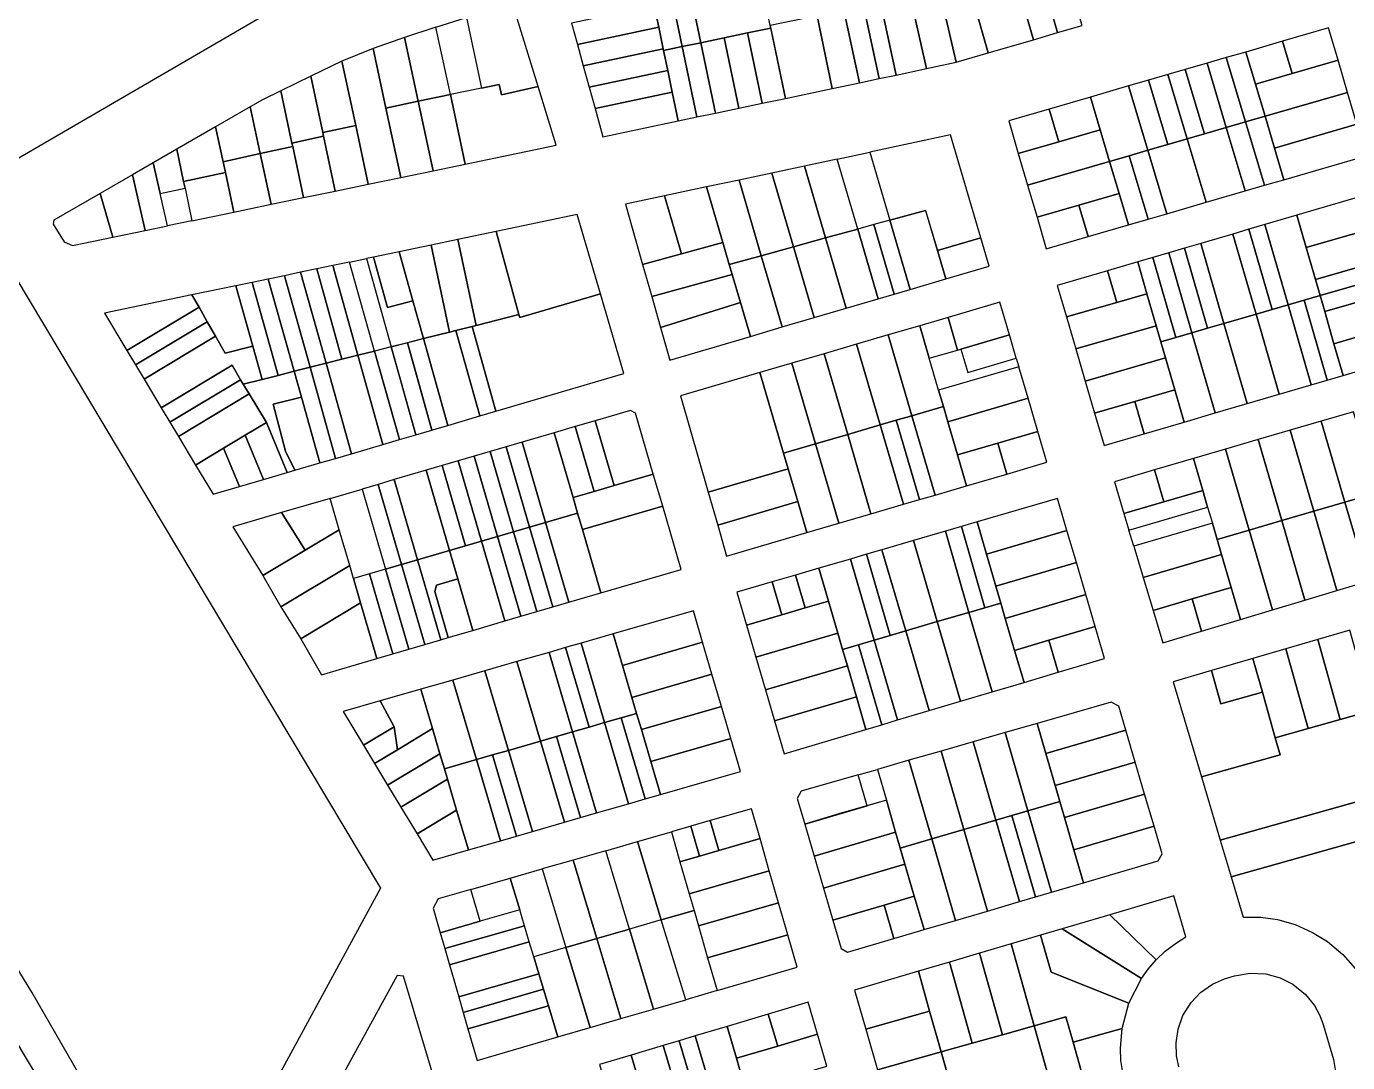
# Model space of a CAD drawing. Header units: metres. Extents: x 263639 to 269142, y 7370519 to 7372711.
# Drawn here: x 264866 to 265420, y 7370771 to 7371205 of the extents above; entities that cross this region are included whole.
import ezdxf

# ---------------------------------------------------------------- set-up
doc = ezdxf.new("R2010")
doc.units = ezdxf.units.M
doc.layers.add('LOTE', color=7, linetype='Continuous')

msp = doc.modelspace()

# ---------------------------------------------------------------- linework, layer by layer
at = {"layer": 'LOTE', "color": 7}
for points in [[(264784.81, 7371192.64), (264824.45, 7371128.14), (264995.67, 7371227.73), (265007.52, 7371230.49), (264998, 7371272.53), (264997.12, 7371286.1), (264996.41, 7371296.97), (264995.75, 7371307.21), (264994.96, 7371319.3), (264993.19, 7371318.9), (264784.81, 7371192.64)], [(265158.75, 7371200.64), (265168.54, 7371202.69), (265178.32, 7371204.74), (265178.11, 7371205.76), (265172.06, 7371234.97), (265152.34, 7371230.81), (265142.7, 7371228.8), (265148.96, 7371198.59), (265158.75, 7371200.64)], [(265308.95, 7371205.82), (265301.25, 7371231.64), (265291.03, 7371229.49), (265298.73, 7371202.82), (265308.95, 7371205.82)], [(265141.13, 7371196.95), (265134.87, 7371227.16), (265127.04, 7371225.52), (265129.4, 7371214.12), (265131.28, 7371205.05), (265133.16, 7371195.99), (265133.3, 7371195.31), (265141.13, 7371196.95)], [(265148.96, 7371198.59), (265142.7, 7371228.8), (265134.87, 7371227.16), (265141.13, 7371196.95), (265148.96, 7371198.59)], [(265288.56, 7371199.85), (265280.67, 7371227.32), (265270.56, 7371225.19), (265261.33, 7371223.25), (265269.55, 7371194.28), (265288.56, 7371199.85)], [(265298.73, 7371202.82), (265291.03, 7371229.49), (265280.67, 7371227.32), (265288.56, 7371199.85), (265298.73, 7371202.82)], [(265256.13, 7371190.35), (265249.14, 7371220.69), (265236.8, 7371218.09), (265243.61, 7371187.71), (265256.13, 7371190.35)], [(265269.55, 7371194.28), (265261.33, 7371223.25), (265249.14, 7371220.69), (265256.13, 7371190.35), (265269.55, 7371194.28)], [(265050.56, 7371209.22), (265056.92, 7371179.55), (265064.28, 7371181.09), (265065.24, 7371176.69), (265080.6, 7371180.17), (265070.54, 7371212.85), (265067.01, 7371214.02), (265050.56, 7371209.22), (265050.56, 7371209.22)], [(265131.28, 7371205.05), (265129.4, 7371214.12), (265094.64, 7371206.79), (265097.11, 7371197.85), (265131.28, 7371205.05)], [(265223.81, 7371183.54), (265217.27, 7371213.99), (265208.98, 7371212.25), (265215.56, 7371181.8), (265223.81, 7371183.54)], [(265230.89, 7371185.03), (265224.34, 7371215.48), (265217.27, 7371213.99), (265223.81, 7371183.54), (265230.89, 7371185.03)], [(265236.8, 7371218.09), (265227.03, 7371216.04), (265224.34, 7371215.48), (265230.89, 7371185.03), (265243.61, 7371187.71), (265236.8, 7371218.09)], [(265037.75, 7371205.06), (265050.56, 7371209.22), (265056.92, 7371179.55), (265043.8, 7371176.81), (265037.75, 7371205.06)], [(265204.05, 7371179.38), (265197.73, 7371209.88), (265178.11, 7371205.76), (265184.44, 7371175.24), (265204.05, 7371179.38)], [(265215.56, 7371181.8), (265208.98, 7371212.25), (265205.29, 7371211.47), (265197.73, 7371209.88), (265204.05, 7371179.38), (265215.56, 7371181.8)], [(265024.59, 7371200.79), (265030.33, 7371173.99), (265043.8, 7371176.81), (265037.75, 7371205.06), (265024.59, 7371200.79)], [(265133.16, 7371195.99), (265131.28, 7371205.05), (265097.11, 7371197.85), (265099.58, 7371188.91), (265133.16, 7371195.99)], [(265174.65, 7371173.18), (265168.54, 7371202.69), (265158.75, 7371200.64), (265164.87, 7371171.12), (265174.65, 7371173.18)], [(265184.44, 7371175.24), (265178.32, 7371204.74), (265168.54, 7371202.69), (265174.65, 7371173.18), (265184.44, 7371175.24)], [(265393.12, 7371199.16), (265397.17, 7371185.64), (265416.45, 7371191.23), (265412.47, 7371204.77), (265393.12, 7371199.16)], [(265011.34, 7371196.21), (265016.72, 7371171.14), (265030.33, 7371173.99), (265024.59, 7371200.79), (265011.34, 7371196.21), (265011.34, 7371196.21)], [(265147.25, 7371167.41), (265141.13, 7371196.95), (265133.3, 7371195.31), (265135.04, 7371186.92), (265136.92, 7371177.85), (265139.42, 7371165.76), (265147.25, 7371167.41)], [(265155.08, 7371169.06), (265148.96, 7371198.59), (265141.13, 7371196.95), (265147.25, 7371167.41), (265155.08, 7371169.06)], [(265164.87, 7371171.12), (265158.75, 7371200.64), (265148.96, 7371198.59), (265155.08, 7371169.06), (265164.87, 7371171.12)], [(265377.69, 7371194.68), (265381.74, 7371181.16), (265397.17, 7371185.64), (265393.12, 7371199.16), (265377.69, 7371194.68)], [(265022.95, 7371142.03), (265016.72, 7371171.14), (265011.34, 7371196.21), (264998.3, 7371190.78), (265004.08, 7371163.85), (265009.35, 7371139.22), (265022.95, 7371142.03)], [(265133.3, 7371195.31), (265133.16, 7371195.99), (265099.58, 7371188.91), (265102.06, 7371179.97), (265135.04, 7371186.92), (265133.3, 7371195.31)], [(265361.44, 7371189.97), (265369.52, 7371162.97), (265377.61, 7371165.32), (265369.53, 7371192.32), (265361.44, 7371189.97)], [(265369.53, 7371192.32), (265377.61, 7371165.32), (265385.77, 7371167.69), (265381.74, 7371181.16), (265377.69, 7371194.68), (265369.53, 7371192.32)], [(265416.45, 7371191.23), (265397.17, 7371185.64), (265397.17, 7371185.64), (265381.74, 7371181.16), (265385.77, 7371167.69), (265420.41, 7371177.73), (265416.45, 7371191.23)], [(264985.19, 7371184.48), (264990.26, 7371160.84), (265004.08, 7371163.85), (264998.3, 7371190.78), (264998.3, 7371190.78), (264985.19, 7371184.48)], [(265135.04, 7371186.92), (265102.06, 7371179.97), (265104.53, 7371171.02), (265136.92, 7371177.85), (265135.04, 7371186.92)], [(265345.04, 7371185.21), (265353.12, 7371158.22), (265360.37, 7371160.32), (265352.29, 7371187.31), (265345.04, 7371185.21)], [(265352.29, 7371187.31), (265360.37, 7371160.32), (265369.52, 7371162.97), (265361.44, 7371189.97), (265352.29, 7371187.31)], [(264972.6, 7371178.36), (264977.3, 7371156.43), (264990.59, 7371159.32), (264990.26, 7371160.84), (264985.19, 7371184.48), (264972.6, 7371178.36)], [(265080.6, 7371180.17), (265065.24, 7371176.69), (265064.28, 7371181.09), (265056.92, 7371179.55), (265043.8, 7371176.81), (265050.05, 7371147.64), (265088.18, 7371155.54), (265080.6, 7371180.17)], [(265312.47, 7371175.77), (265316.58, 7371162.06), (265320.55, 7371148.77), (265328.72, 7371151.14), (265336.59, 7371153.43), (265328.51, 7371180.42), (265312.47, 7371175.77)], [(265328.51, 7371180.42), (265336.59, 7371153.43), (265344.97, 7371155.86), (265336.89, 7371182.85), (265328.51, 7371180.42)], [(265336.89, 7371182.85), (265344.97, 7371155.86), (265353.12, 7371158.22), (265345.04, 7371185.21), (265336.89, 7371182.85)], [(264959.77, 7371171.65), (264963.97, 7371152.05), (264977.61, 7371155.01), (264977.3, 7371156.43), (264972.6, 7371178.36), (264964.96, 7371174.64), (264959.77, 7371171.65)], [(265050.05, 7371147.64), (265043.8, 7371176.81), (265030.33, 7371173.99), (265036.58, 7371144.85), (265050.05, 7371147.64)], [(265136.92, 7371177.85), (265104.53, 7371171.02), (265107.83, 7371159.1), (265139.42, 7371165.76), (265136.92, 7371177.85)], [(265295.19, 7371170.76), (265299.29, 7371157.05), (265316.58, 7371162.06), (265312.47, 7371175.77), (265295.19, 7371170.76)], [(265420.41, 7371177.73), (265385.77, 7371167.69), (265389.74, 7371154.4), (265424.31, 7371164.43), (265420.41, 7371177.73)], [(264945.26, 7371163.28), (264948.39, 7371148.66), (264963.97, 7371152.05), (264959.77, 7371171.65), (264945.26, 7371163.28)], [(265036.58, 7371144.85), (265030.33, 7371173.99), (265016.72, 7371171.14), (265022.95, 7371142.03), (265036.58, 7371144.85)], [(265278.17, 7371165.82), (265282.2, 7371152.09), (265299.29, 7371157.05), (265295.19, 7371170.76), (265278.17, 7371165.82)], [(265009.35, 7371139.22), (265004.08, 7371163.85), (264990.26, 7371160.84), (264990.59, 7371159.32), (264995.51, 7371136.35), (265009.35, 7371139.22)], [(265385.57, 7371138.74), (265377.61, 7371165.32), (265369.52, 7371162.97), (265377.48, 7371136.39), (265385.57, 7371138.74)], [(265393.72, 7371141.1), (265389.74, 7371154.4), (265385.77, 7371167.69), (265377.61, 7371165.32), (265385.57, 7371138.74), (265393.72, 7371141.1)], [(265424.31, 7371164.43), (265389.74, 7371154.4), (265393.72, 7371141.1), (265428.22, 7371151.11), (265424.31, 7371164.43)], [(264928.92, 7371153.85), (264931.82, 7371140.3), (264949.36, 7371144.12), (264948.39, 7371148.66), (264945.26, 7371163.28), (264928.92, 7371153.85)], [(264995.51, 7371136.35), (264990.59, 7371159.32), (264977.3, 7371156.43), (264977.61, 7371155.01), (264982.2, 7371133.59), (264995.51, 7371136.35)], [(265228.23, 7371124.08), (265228.23, 7371124.08), (265243.27, 7371128.23), (265248.23, 7371111.38), (265266.46, 7371116.74), (265253.75, 7371159.89), (265219.83, 7371152.65), (265228.23, 7371124.08)], [(265286.11, 7371138.79), (265320.55, 7371148.77), (265316.58, 7371162.06), (265316.58, 7371162.06), (265299.29, 7371157.05), (265282.2, 7371152.09), (265286.11, 7371138.79)], [(265361.07, 7371131.64), (265353.12, 7371158.22), (265344.97, 7371155.86), (265336.59, 7371153.43), (265344.55, 7371126.84), (265361.07, 7371131.64)], [(265377.48, 7371136.39), (265369.52, 7371162.97), (265360.37, 7371160.32), (265353.12, 7371158.22), (265361.07, 7371131.64), (265377.48, 7371136.39)], [(264921.98, 7371135.33), (264932.41, 7371137.56), (264931.82, 7371140.3), (264928.92, 7371153.85), (264918.99, 7371148.13), (264921.98, 7371135.33)], [(264982.2, 7371133.59), (264977.61, 7371155.01), (264963.97, 7371152.05), (264968.53, 7371130.77), (264982.2, 7371133.59)], [(265206.2, 7371149.74), (265219.83, 7371152.65), (265228.23, 7371124.08), (265221.58, 7371122.25), (265214.83, 7371120.39), (265206.2, 7371149.74)], [(265344.55, 7371126.84), (265336.59, 7371153.43), (265328.72, 7371151.14), (265336.68, 7371124.56), (265344.55, 7371126.84)], [(264921.98, 7371135.33), (264918.99, 7371148.13), (264918.99, 7371148.13), (264910.32, 7371143.12), (264915.73, 7371119.83), (264925.13, 7371121.78), (264921.98, 7371135.33)], [(264968.53, 7371130.77), (264963.97, 7371152.05), (264948.39, 7371148.66), (264949.36, 7371144.12), (264952.92, 7371127.53), (264968.53, 7371130.77)], [(265178.74, 7371143.89), (265187.84, 7371112.94), (265201.33, 7371116.66), (265192.47, 7371146.82), (265178.74, 7371143.89)], [(265192.47, 7371146.82), (265201.33, 7371116.66), (265214.83, 7371120.39), (265206.2, 7371149.74), (265192.47, 7371146.82)], [(265290.06, 7371125.33), (265307.56, 7371130.4), (265324.57, 7371135.34), (265320.55, 7371148.77), (265286.11, 7371138.79), (265290.06, 7371125.33)], [(265336.68, 7371124.56), (265328.72, 7371151.14), (265320.55, 7371148.77), (265324.57, 7371135.34), (265328.51, 7371122.19), (265336.68, 7371124.56)], [(264915.73, 7371119.83), (264910.32, 7371143.12), (264896.74, 7371135.29), (264902.1, 7371117.01), (264915.73, 7371119.83)], [(264952.92, 7371127.53), (264949.36, 7371144.12), (264931.82, 7371140.3), (264931.82, 7371140.3), (264932.41, 7371137.56), (264935.34, 7371123.89), (264952.92, 7371127.53)], [(265165.01, 7371140.96), (265174.34, 7371109.22), (265187.84, 7371112.94), (265178.74, 7371143.89), (265165.01, 7371140.96)], [(264925.13, 7371121.78), (264921.98, 7371135.33), (264932.41, 7371137.56), (264935.34, 7371123.89), (264925.13, 7371121.78)], [(265151.31, 7371138.04), (265133.65, 7371134.27), (265140.78, 7371110), (265158.15, 7371114.79), (265151.31, 7371138.04)], [(265165.01, 7371140.96), (265151.31, 7371138.04), (265158.15, 7371114.79), (265160.88, 7371105.5), (265174.34, 7371109.22), (265165.01, 7371140.96)], [(265399.12, 7371126.18), (265403.04, 7371112.63), (265436.58, 7371122.34), (265432.6, 7371135.98), (265399.12, 7371126.18)], [(264896.74, 7371135.29), (264877.35, 7371124.11), (264877.05, 7371122.49), (264881.68, 7371115.03), (264885.18, 7371113.51), (264902.1, 7371117.01), (264896.74, 7371135.29)], [(265117.37, 7371130.8), (265124.52, 7371105.52), (265140.78, 7371110), (265133.65, 7371134.27), (265117.37, 7371130.8)], [(265311.5, 7371117.26), (265307.56, 7371130.4), (265290.06, 7371125.33), (265293.93, 7371112.16), (265311.5, 7371117.26)], [(265328.51, 7371122.19), (265324.57, 7371135.34), (265307.56, 7371130.4), (265311.5, 7371117.26), (265328.51, 7371122.19)], [(265063.09, 7371119.38), (265072.6, 7371084.53), (265072.96, 7371083.24), (265106.84, 7371093.18), (265097.09, 7371126.47), (265063.09, 7371119.38)], [(265243.27, 7371128.23), (265228.23, 7371124.08), (265236.76, 7371095.08), (265251.73, 7371099.48), (265248.23, 7371111.38), (265243.34, 7371127.99), (265243.27, 7371128.23)], [(265385.68, 7371122.24), (265395.43, 7371088.56), (265402.16, 7371090.51), (265408.88, 7371092.46), (265406.94, 7371099.18), (265403.04, 7371112.63), (265399.12, 7371126.18), (265385.68, 7371122.24)], [(265046.99, 7371116.02), (265054.57, 7371079.98), (265054.57, 7371079.98), (265072.6, 7371084.53), (265063.09, 7371119.38), (265046.99, 7371116.02)], [(265223.43, 7371091.16), (265214.83, 7371120.39), (265201.33, 7371116.66), (265209.99, 7371087.21), (265223.43, 7371091.16)], [(265230.14, 7371093.13), (265221.58, 7371122.25), (265214.83, 7371120.39), (265223.43, 7371091.16), (265230.14, 7371093.13)], [(265236.76, 7371095.08), (265228.23, 7371124.08), (265221.58, 7371122.25), (265230.14, 7371093.13), (265236.76, 7371095.08)], [(265372.25, 7371118.31), (265381.99, 7371084.67), (265388.71, 7371086.62), (265378.96, 7371120.28), (265372.25, 7371118.31)], [(265378.96, 7371120.28), (265388.71, 7371086.62), (265395.43, 7371088.56), (265385.68, 7371122.24), (265378.96, 7371120.28)], [(265436.58, 7371122.34), (265403.04, 7371112.63), (265406.94, 7371099.18), (265440.51, 7371108.9), (265436.58, 7371122.34)], [(265022.32, 7371110.87), (265028.11, 7371090.23), (265032.55, 7371074.41), (265043.39, 7371077.15), (265035.7, 7371113.66), (265022.32, 7371110.87)], [(265035.7, 7371113.66), (265043.39, 7371077.15), (265046.13, 7371077.84), (265052.91, 7371079.56), (265054.57, 7371079.98), (265046.99, 7371116.02), (265035.7, 7371113.66)], [(265158.15, 7371114.79), (265140.78, 7371110), (265124.52, 7371105.52), (265128.34, 7371092.05), (265162.1, 7371101.36), (265160.88, 7371105.5), (265158.15, 7371114.79)], [(265201.33, 7371116.66), (265187.84, 7371112.94), (265196.56, 7371083.26), (265209.99, 7371087.21), (265201.33, 7371116.66)], [(265248.23, 7371111.38), (265251.73, 7371099.48), (265269.96, 7371104.84), (265266.46, 7371116.74), (265248.23, 7371111.38)], [(265351.96, 7371112.37), (265361.69, 7371078.79), (265368.54, 7371080.77), (265358.81, 7371114.38), (265351.96, 7371112.37)], [(265358.81, 7371114.38), (265368.54, 7371080.77), (265381.99, 7371084.67), (265372.25, 7371118.31), (265358.81, 7371114.38)], [(265001.52, 7371106.53), (265008.59, 7371108.01), (265018.97, 7371070.98), (265011.99, 7371069.22), (265001.52, 7371106.53)], [(265008.59, 7371108.01), (265018.97, 7371070.98), (265032.55, 7371074.41), (265028.11, 7371090.23), (265017.44, 7371087.53), (265011.53, 7371108.62), (265008.59, 7371108.01)], [(265011.53, 7371108.62), (265017.44, 7371087.53), (265028.11, 7371090.23), (265022.32, 7371110.87), (265011.53, 7371108.62)], [(265160.88, 7371105.5), (265162.1, 7371101.36), (265165.57, 7371089.55), (265169.74, 7371075.37), (265183.13, 7371079.31), (265174.34, 7371109.22), (265174.34, 7371109.22), (265160.88, 7371105.5)], [(265183.13, 7371079.31), (265196.56, 7371083.26), (265187.84, 7371112.94), (265174.34, 7371109.22), (265174.34, 7371109.22), (265183.13, 7371079.31)], [(265332.32, 7371106.62), (265336.19, 7371093.27), (265340.09, 7371079.82), (265342.03, 7371073.1), (265348.37, 7371074.93), (265338.66, 7371108.48), (265332.32, 7371106.62)], [(265338.66, 7371108.48), (265348.37, 7371074.93), (265355.09, 7371076.88), (265345.37, 7371110.44), (265338.66, 7371108.48)], [(265345.37, 7371110.44), (265355.09, 7371076.88), (265361.69, 7371078.79), (265351.96, 7371112.37), (265345.37, 7371110.44)], [(265440.51, 7371108.9), (265406.94, 7371099.18), (265408.88, 7371092.46), (265442.47, 7371102.18), (265440.51, 7371108.9)], [(264980.92, 7371102.24), (264991.62, 7371064.07), (264998.31, 7371065.77), (264987.69, 7371103.65), (264980.92, 7371102.24)], [(264987.69, 7371103.65), (264998.31, 7371065.77), (265005, 7371067.46), (264994.46, 7371105.06), (264987.69, 7371103.65)], [(264994.46, 7371105.06), (265005, 7371067.46), (265011.99, 7371069.22), (265011.99, 7371069.22), (265001.52, 7371106.53), (264994.46, 7371105.06)], [(265298.58, 7371096.75), (265302.46, 7371083.5), (265323.51, 7371089.6), (265319.66, 7371102.91), (265298.58, 7371096.75)], [(265319.66, 7371102.91), (265323.51, 7371089.6), (265336.19, 7371093.27), (265332.32, 7371106.62), (265319.66, 7371102.91)], [(264860.97, 7371100.57), (264954.11, 7370944.66), (265014.41, 7370843.85), (264931.25, 7370690.63), (264868.16, 7370800.24), (264827.16, 7370867.04), (264725.48, 7371032.23), (264825.46, 7371093.16), (264860.97, 7371100.57)], [(264953.74, 7371096.57), (264960.83, 7371071.27), (264964.75, 7371057.29), (264971.54, 7371059), (264960.61, 7371098), (264953.74, 7371096.57)], [(264960.61, 7371098), (264971.54, 7371059), (264978.24, 7371060.69), (264967.38, 7371099.41), (264960.61, 7371098)], [(264967.38, 7371099.41), (264978.24, 7371060.69), (264984.93, 7371062.38), (264974.15, 7371100.82), (264967.38, 7371099.41)], [(264974.15, 7371100.82), (264984.93, 7371062.38), (264991.62, 7371064.07), (264980.92, 7371102.24), (264974.15, 7371100.82)], [(265165.57, 7371089.55), (265162.1, 7371101.36), (265128.34, 7371092.05), (265131.99, 7371079.14), (265165.57, 7371089.55)], [(265442.47, 7371102.18), (265408.88, 7371092.46), (265410.83, 7371085.73), (265444.43, 7371095.46), (265442.47, 7371102.18)], [(264898.63, 7371085.07), (264908.05, 7371069.39), (264938.29, 7371087.56), (264935.33, 7371092.72), (264898.63, 7371085.07)], [(264935.33, 7371092.72), (264938.29, 7371087.56), (264941.77, 7371081.48), (264945.25, 7371075.41), (264949.29, 7371068.35), (264960.83, 7371071.27), (264953.74, 7371096.57), (264935.33, 7371092.72)], [(265106.84, 7371093.18), (265072.96, 7371083.24), (265072.6, 7371084.53), (265054.57, 7371079.98), (265052.91, 7371079.56), (265062.9, 7371043.96), (265116.64, 7371059.76), (265106.84, 7371093.18)], [(265306.39, 7371070.07), (265340.09, 7371079.82), (265336.19, 7371093.27), (265323.51, 7371089.6), (265302.46, 7371083.5), (265306.39, 7371070.07)], [(265418.59, 7371058.95), (265414.72, 7371072.28), (265410.83, 7371085.73), (265408.88, 7371092.46), (265402.16, 7371090.51), (265411.87, 7371056.98), (265418.59, 7371058.95)], [(265444.43, 7371095.46), (265410.83, 7371085.73), (265414.72, 7371072.28), (265431.24, 7371077.07), (265448.35, 7371082.02), (265444.43, 7371095.46)], [(264911.65, 7371063.39), (264941.77, 7371081.48), (264938.29, 7371087.56), (264908.05, 7371069.39), (264911.65, 7371063.39)], [(265131.99, 7371079.14), (265135.88, 7371065.42), (265169.74, 7371075.37), (265165.57, 7371089.55), (265131.99, 7371079.14)], [(265252.71, 7371083.32), (265256.72, 7371069.63), (265258.14, 7371070.05), (265278.46, 7371076), (265274.43, 7371089.67), (265252.71, 7371083.32)], [(265405.15, 7371055.01), (265395.43, 7371088.56), (265388.71, 7371086.62), (265381.99, 7371084.67), (265391.71, 7371051.08), (265405.15, 7371055.01)], [(265411.87, 7371056.98), (265402.16, 7371090.51), (265395.43, 7371088.56), (265405.15, 7371055.01), (265411.87, 7371056.98)], [(264915.26, 7371057.39), (264945.25, 7371075.41), (264941.77, 7371081.48), (264911.65, 7371063.39), (264915.26, 7371057.39)], [(265240.85, 7371079.84), (265244.85, 7371066.16), (265256.72, 7371069.63), (265252.71, 7371083.32), (265240.85, 7371079.84)], [(265378.28, 7371047.15), (265368.54, 7371080.77), (265361.69, 7371078.79), (265355.09, 7371076.88), (265364.84, 7371043.21), (265378.28, 7371047.15)], [(265391.71, 7371051.08), (265381.99, 7371084.67), (265368.54, 7371080.77), (265378.28, 7371047.15), (265391.71, 7371051.08)], [(264922.46, 7371045.39), (264952.21, 7371063.26), (264955.69, 7371057.18), (264956.78, 7371055.27), (264964.75, 7371057.29), (264960.83, 7371071.27), (264949.29, 7371068.35), (264945.25, 7371075.41), (264915.26, 7371057.39), (264922.46, 7371045.39)], [(265056.18, 7371041.98), (265046.13, 7371077.84), (265043.39, 7371077.15), (265032.55, 7371074.41), (265042.75, 7371038.03), (265056.18, 7371041.98)], [(265062.9, 7371043.96), (265052.91, 7371079.56), (265046.13, 7371077.84), (265046.13, 7371077.84), (265056.18, 7371041.98), (265062.9, 7371043.96)], [(265214.32, 7371072.08), (265224.24, 7371038.18), (265230.96, 7371040.14), (265237.51, 7371042.06), (265227.59, 7371075.96), (265214.32, 7371072.08)], [(265227.59, 7371075.96), (265237.51, 7371042.06), (265250.77, 7371045.94), (265248.78, 7371052.73), (265244.85, 7371066.16), (265244.85, 7371066.16), (265240.85, 7371079.84), (265227.59, 7371075.96)], [(265278.46, 7371076), (265258.14, 7371070.05), (265261.02, 7371060.22), (265261.02, 7371060.22), (265281.35, 7371066.17), (265278.46, 7371076)], [(265310.33, 7371056.63), (265343.98, 7371066.37), (265342.03, 7371073.1), (265340.09, 7371079.82), (265306.39, 7371070.07), (265310.33, 7371056.63)], [(265364.84, 7371043.21), (265355.09, 7371076.88), (265348.37, 7371074.93), (265342.03, 7371073.1), (265343.98, 7371066.37), (265347.87, 7371052.93), (265351.79, 7371039.39), (265364.84, 7371043.21)], [(265435.09, 7371063.78), (265431.24, 7371077.07), (265414.72, 7371072.28), (265418.59, 7371058.95), (265435.09, 7371063.78)], [(265022.41, 7371032.05), (265011.99, 7371069.22), (265005, 7371067.46), (265015.5, 7371030.02), (265022.41, 7371032.05)], [(265029.32, 7371034.08), (265022.87, 7371057.08), (265018.97, 7371070.98), (265011.99, 7371069.22), (265022.41, 7371032.05), (265029.32, 7371034.08)], [(265036.03, 7371036.06), (265025.76, 7371072.7), (265018.97, 7371070.98), (265029.32, 7371034.08), (265036.03, 7371036.06)], [(265042.75, 7371038.03), (265032.55, 7371074.41), (265025.76, 7371072.7), (265029.54, 7371059.21), (265036.03, 7371036.06), (265038.22, 7371036.7), (265042.75, 7371038.03)], [(265200.66, 7371068.08), (265210.59, 7371034.18), (265224.24, 7371038.18), (265214.32, 7371072.08), (265200.66, 7371068.08)], [(265281.35, 7371066.17), (265282.41, 7371062.58), (265248.78, 7371052.73), (265244.85, 7371066.16), (265256.72, 7371069.63), (265258.14, 7371070.05), (265261.02, 7371060.22), (265281.35, 7371066.17)], [(265002.26, 7371026.13), (264991.62, 7371064.07), (264984.93, 7371062.38), (264995.64, 7371024.18), (265002.26, 7371026.13)], [(265015.5, 7371030.02), (265005, 7371067.46), (264998.31, 7371065.77), (264991.62, 7371064.07), (265002.26, 7371026.13), (265015.5, 7371030.02)], [(265173.78, 7371060.21), (265183.7, 7371026.31), (265197.14, 7371030.24), (265187.21, 7371064.14), (265187.21, 7371064.14), (265173.78, 7371060.21)], [(265187.21, 7371064.14), (265187.21, 7371064.14), (265197.14, 7371030.24), (265210.59, 7371034.18), (265200.66, 7371068.08), (265187.21, 7371064.14)], [(265314.26, 7371043.19), (265331.06, 7371048.06), (265347.87, 7371052.93), (265343.98, 7371066.37), (265310.33, 7371056.63), (265314.26, 7371043.19)], [(264926.07, 7371039.39), (264955.69, 7371057.18), (264952.21, 7371063.26), (264922.46, 7371045.39), (264926.07, 7371039.39)], [(264978.58, 7371019.16), (264974.64, 7371027.13), (264969.37, 7371046.89), (264981.26, 7371049.89), (264978.24, 7371060.69), (264971.54, 7371059), (264964.75, 7371057.29), (264956.78, 7371055.27), (264959.3, 7371051.18), (264966.61, 7371039.24), (264975.36, 7371018.22), (264978.58, 7371019.16)], [(264995.64, 7371024.18), (264984.93, 7371062.38), (264978.24, 7371060.69), (264981.26, 7371049.89), (264989.02, 7371022.23), (264995.64, 7371024.18)], [(265140.44, 7371050.45), (265152.07, 7371009.95), (265185.62, 7371019.77), (265183.7, 7371026.31), (265173.78, 7371060.21), (265140.44, 7371050.45)], [(265282.41, 7371062.58), (265248.78, 7371052.73), (265250.77, 7371045.94), (265252.65, 7371039.52), (265286.3, 7371049.37), (265282.41, 7371062.58)], [(264929.67, 7371033.38), (264959.3, 7371051.18), (264956.78, 7371055.27), (264955.69, 7371057.18), (264926.07, 7371039.39), (264929.67, 7371033.38)], [(265351.79, 7371039.39), (265347.87, 7371052.93), (265331.06, 7371048.06), (265335, 7371034.48), (265351.79, 7371039.39)], [(264936.88, 7371021.38), (264948.63, 7371028.44), (264957.66, 7371033.86), (264966.61, 7371039.24), (264959.3, 7371051.18), (264929.67, 7371033.38), (264936.88, 7371021.38)], [(264989.02, 7371022.23), (264981.26, 7371049.89), (264969.37, 7371046.89), (264974.64, 7371027.13), (264978.58, 7371019.16), (264989.02, 7371022.23)], [(265286.3, 7371049.37), (265252.65, 7371039.52), (265256.71, 7371025.64), (265273.58, 7371030.58), (265290.39, 7371035.5), (265286.3, 7371049.37)], [(265335, 7371034.48), (265331.06, 7371048.06), (265314.26, 7371043.19), (265318.25, 7371029.57), (265335, 7371034.48)], [(265104.61, 7371039.96), (265112.58, 7371012.79), (265128.99, 7371017.6), (265121.51, 7371043.14), (265119.4, 7371044.29), (265104.61, 7371039.96)], [(265247.25, 7371008.79), (265237.51, 7371042.06), (265230.96, 7371040.14), (265240.7, 7371006.87), (265247.25, 7371008.79)], [(265260.51, 7371012.67), (265256.71, 7371025.64), (265252.65, 7371039.52), (265250.77, 7371045.94), (265237.51, 7371042.06), (265247.25, 7371008.79), (265260.51, 7371012.67)], [(265409.4, 7371039.78), (265419.32, 7371005.81), (265432.85, 7371009.76), (265430.79, 7371016.8), (265426.83, 7371030.38), (265422.92, 7371043.74), (265409.4, 7371039.78)], [(264975.36, 7371018.22), (264966.61, 7371039.24), (264957.66, 7371033.86), (264965.38, 7371015.28), (264975.36, 7371018.22)], [(265087.34, 7371034.9), (265095.31, 7371007.73), (265104.14, 7371010.32), (265096.17, 7371037.49), (265087.34, 7371034.9)], [(265096.17, 7371037.49), (265104.14, 7371010.32), (265112.58, 7371012.79), (265104.61, 7371039.96), (265104.61, 7371039.96), (265096.17, 7371037.49)], [(265233.98, 7371004.9), (265224.24, 7371038.18), (265210.59, 7371034.18), (265220.33, 7371000.91), (265233.98, 7371004.9)], [(265240.7, 7371006.87), (265230.96, 7371040.14), (265224.24, 7371038.18), (265233.98, 7371004.9), (265240.7, 7371006.87)], [(265382.87, 7371032.02), (265392.79, 7370998.06), (265406.23, 7371001.98), (265396.3, 7371035.95), (265382.87, 7371032.02)], [(265396.3, 7371035.95), (265406.23, 7371001.98), (265419.32, 7371005.81), (265409.4, 7371039.78), (265396.3, 7371035.95)], [(264957.66, 7371033.86), (264948.63, 7371028.44), (264955.33, 7371012.33), (264965.38, 7371015.28), (264957.66, 7371033.86)], [(265067.18, 7371029), (265077.06, 7370995.34), (265083.77, 7370997.3), (265073.9, 7371030.97), (265067.18, 7371029)], [(265073.9, 7371030.97), (265083.77, 7370997.3), (265097.21, 7371001.24), (265095.31, 7371007.73), (265087.34, 7371034.9), (265073.9, 7371030.97)], [(265220.33, 7371000.91), (265210.59, 7371034.18), (265197.14, 7371030.24), (265197.14, 7371030.24), (265206.88, 7370996.97), (265220.33, 7371000.91)], [(265277.38, 7371017.61), (265273.58, 7371030.58), (265256.71, 7371025.64), (265260.51, 7371012.67), (265277.38, 7371017.61)], [(265290.39, 7371035.5), (265273.58, 7371030.58), (265277.38, 7371017.61), (265294.21, 7371022.53), (265290.39, 7371035.5)], [(265369.16, 7371028.01), (265379.08, 7370994.05), (265392.79, 7370998.06), (265382.87, 7371032.02), (265369.16, 7371028.01)], [(264654.43, 7370791.47), (264910.69, 7370652.75), (264923.39, 7370676.16), (264715.03, 7371024.47), (264711.06, 7371025.39), (264564.25, 7370939.32), (264654.43, 7370791.47)], [(264948.63, 7371028.44), (264936.88, 7371021.38), (264944.28, 7371009.08), (264955.33, 7371012.33), (264948.63, 7371028.44)], [(265047.03, 7371023.1), (265056.9, 7370989.44), (265063.62, 7370991.4), (265053.75, 7371025.07), (265047.03, 7371023.1)], [(265053.75, 7371025.07), (265063.62, 7370991.4), (265070.34, 7370993.37), (265060.47, 7371027.04), (265053.75, 7371025.07)], [(265060.47, 7371027.04), (265070.34, 7370993.37), (265077.06, 7370995.34), (265067.18, 7371029), (265060.47, 7371027.04)], [(265206.88, 7370996.97), (265197.14, 7371030.24), (265183.7, 7371026.31), (265183.7, 7371026.31), (265185.62, 7371019.77), (265189.64, 7371006.01), (265193.44, 7370993.04), (265206.88, 7370996.97)], [(265355.75, 7371024.08), (265359.67, 7371010.66), (265361.7, 7371003.7), (265363.67, 7370996.98), (265365.67, 7370990.13), (265379.08, 7370994.05), (265369.16, 7371028.01), (265355.75, 7371024.08)], [(265020.16, 7371015.24), (265030.03, 7370981.57), (265043.47, 7370985.5), (265033.59, 7371019.17), (265020.16, 7371015.24)], [(265033.59, 7371019.17), (265043.47, 7370985.5), (265050.18, 7370987.47), (265040.31, 7371021.14), (265033.59, 7371019.17)], [(265040.31, 7371021.14), (265050.18, 7370987.47), (265056.9, 7370989.44), (265047.03, 7371023.1), (265040.31, 7371021.14)], [(265156.03, 7370996.17), (265189.64, 7371006.01), (265185.62, 7371019.77), (265152.07, 7371009.95), (265156.03, 7370996.17)], [(265322.54, 7371014.37), (265326.57, 7371000.99), (265343.28, 7371005.87), (265339.36, 7371019.29), (265322.54, 7371014.37)], [(265339.36, 7371019.29), (265343.28, 7371005.87), (265359.67, 7371010.66), (265355.75, 7371024.08), (265339.36, 7371019.29)], [(265013.44, 7371013.27), (265023.31, 7370979.6), (265030.03, 7370981.57), (265020.16, 7371015.24), (265013.44, 7371013.27)], [(265128.99, 7371017.6), (265112.58, 7371012.79), (265104.14, 7371010.32), (265095.31, 7371007.73), (265097.21, 7371001.24), (265099.24, 7370994.3), (265132.93, 7371004.16), (265128.99, 7371017.6)], [(265006.72, 7371011.3), (265016.59, 7370977.64), (265009.88, 7370975.67), (265003.16, 7370973.7), (265001.55, 7370979.18), (264997.15, 7370994.21), (264993.29, 7371007.37), (265006.72, 7371011.3)], [(265006.72, 7371011.3), (265006.72, 7371011.3), (265016.59, 7370977.64), (265016.59, 7370977.64), (265023.31, 7370979.6), (265013.44, 7371013.27), (265006.72, 7371011.3)], [(265328.66, 7370994.05), (265361.7, 7371003.7), (265359.67, 7371010.66), (265343.28, 7371005.87), (265326.57, 7371000.99), (265328.66, 7370994.05)], [(265442.5, 7370976.72), (265438.82, 7370989.32), (265436.82, 7370996.17), (265434.83, 7371002.98), (265432.85, 7371009.76), (265419.32, 7371005.81), (265429.01, 7370972.66), (265442.5, 7370976.72)], [(264972.97, 7371001.42), (264982.82, 7370985.6), (264997.15, 7370994.21), (264993.29, 7371007.37), (264972.97, 7371001.42)], [(265132.93, 7371004.16), (265099.24, 7370994.3), (265107.03, 7370967.74), (265140.71, 7370977.6), (265132.93, 7371004.16)], [(265193.44, 7370993.04), (265189.64, 7371006.01), (265156.03, 7370996.17), (265159.76, 7370983.17), (265193.44, 7370993.04)], [(265264.9, 7370997.5), (265268.88, 7370983.92), (265302.63, 7370993.95), (265298.67, 7371007.38), (265264.9, 7370997.5)], [(265361.7, 7371003.7), (265363.67, 7370996.98), (265330.67, 7370987.34), (265328.66, 7370994.05), (265361.7, 7371003.7)], [(265429.01, 7370972.66), (265419.32, 7371005.81), (265406.23, 7371001.98), (265415.94, 7370968.73), (265429.01, 7370972.66)], [(264965.11, 7370974.96), (264982.82, 7370985.6), (264972.97, 7371001.42), (264952.48, 7370995.42), (264965.11, 7370974.96)], [(265093.6, 7370963.81), (265083.77, 7370997.3), (265077.06, 7370995.34), (265086.88, 7370961.84), (265093.6, 7370963.81)], [(265107.03, 7370967.74), (265099.24, 7370994.3), (265097.21, 7371001.24), (265083.77, 7370997.3), (265093.6, 7370963.81), (265107.03, 7370967.74)], [(265268.88, 7370983.92), (265264.9, 7370997.5), (265258.38, 7370995.59), (265268.14, 7370961.51), (265274.86, 7370963.48), (265272.81, 7370970.48), (265268.88, 7370983.92)], [(265334.62, 7370974.21), (265367.51, 7370983.82), (265365.67, 7370990.13), (265363.67, 7370996.98), (265330.67, 7370987.34), (265334.62, 7370974.21)], [(265402.54, 7370964.7), (265392.79, 7370998.06), (265379.08, 7370994.05), (265388.86, 7370960.58), (265402.54, 7370964.7)], [(265415.94, 7370968.73), (265406.23, 7371001.98), (265392.79, 7370998.06), (265402.54, 7370964.7), (265415.94, 7370968.73)], [(264972.66, 7370961.83), (265001.55, 7370979.18), (264997.15, 7370994.21), (264982.82, 7370985.6), (264965.11, 7370974.96), (264972.66, 7370961.83)], [(265080.16, 7370959.87), (265070.34, 7370993.37), (265063.62, 7370991.4), (265073.44, 7370957.91), (265080.16, 7370959.87)], [(265086.88, 7370961.84), (265077.06, 7370995.34), (265070.34, 7370993.37), (265080.16, 7370959.87), (265086.88, 7370961.84)], [(265238.22, 7370989.69), (265248.18, 7370955.67), (265261.42, 7370959.54), (265251.66, 7370993.62), (265238.22, 7370989.69)], [(265258.38, 7370995.59), (265251.66, 7370993.62), (265261.42, 7370959.54), (265268.14, 7370961.51), (265258.38, 7370995.59)], [(265302.63, 7370993.95), (265268.88, 7370983.92), (265272.81, 7370970.48), (265306.58, 7370980.52), (265302.63, 7370993.95)], [(265388.86, 7370960.58), (265379.08, 7370994.05), (265365.67, 7370990.13), (265367.51, 7370983.82), (265371.56, 7370969.96), (265375.48, 7370956.56), (265388.86, 7370960.58)], [(265066.72, 7370955.94), (265056.9, 7370989.44), (265050.18, 7370987.47), (265043.47, 7370985.5), (265046.96, 7370973.58), (265053.29, 7370952.01), (265066.72, 7370955.94)], [(265073.44, 7370957.91), (265063.62, 7370991.4), (265056.9, 7370989.44), (265066.72, 7370955.94), (265073.44, 7370957.91)], [(265224.98, 7370985.82), (265234.93, 7370951.79), (265248.18, 7370955.67), (265238.22, 7370989.69), (265224.98, 7370985.82)], [(265030.03, 7370981.57), (265023.31, 7370979.6), (265033.13, 7370946.11), (265039.85, 7370948.07), (265030.03, 7370981.57)], [(265042.92, 7370948.97), (265037.27, 7370968.25), (265037.94, 7370970.94), (265046.96, 7370973.58), (265043.47, 7370985.5), (265030.03, 7370981.57), (265039.85, 7370948.07), (265042.92, 7370948.97)], [(265198.49, 7370978.07), (265202.52, 7370964.3), (265206.45, 7370950.86), (265208.44, 7370944.04), (265221.69, 7370947.92), (265211.73, 7370981.94), (265198.49, 7370978.07)], [(265211.73, 7370981.94), (265221.69, 7370947.92), (265228.41, 7370949.88), (265218.45, 7370983.91), (265211.73, 7370981.94)], [(265218.45, 7370983.91), (265228.41, 7370949.88), (265234.93, 7370951.79), (265224.98, 7370985.82), (265218.45, 7370983.91)], [(265306.58, 7370980.52), (265272.81, 7370970.48), (265274.86, 7370963.48), (265276.74, 7370957.04), (265310.54, 7370967.09), (265306.58, 7370980.52)], [(265338.78, 7370960.39), (265355.19, 7370965.18), (265371.56, 7370969.96), (265367.51, 7370983.82), (265334.62, 7370974.21), (265338.78, 7370960.39)], [(264981.05, 7370948.48), (265006.14, 7370963.54), (265003.16, 7370973.7), (265001.55, 7370979.18), (264972.66, 7370961.83), (264981.05, 7370948.48)], [(265019.7, 7370942.17), (265009.88, 7370975.67), (265003.16, 7370973.7), (265006.14, 7370963.54), (265012.98, 7370940.21), (265019.7, 7370942.17)], [(265026.42, 7370944.14), (265016.59, 7370977.64), (265009.88, 7370975.67), (265019.7, 7370942.17), (265026.42, 7370944.14)], [(265023.31, 7370979.6), (265016.59, 7370977.64), (265026.42, 7370944.14), (265033.13, 7370946.11), (265023.31, 7370979.6), (265023.31, 7370979.6)], [(265178.91, 7370972.34), (265182.94, 7370958.57), (265192.73, 7370961.43), (265188.7, 7370975.2), (265178.91, 7370972.34)], [(265188.7, 7370975.2), (265192.73, 7370961.43), (265202.52, 7370964.3), (265198.49, 7370978.07), (265188.7, 7370975.2)], [(265053.29, 7370952.01), (265046.96, 7370973.58), (265037.94, 7370970.94), (265037.27, 7370968.25), (265042.92, 7370948.97), (265053.29, 7370952.01)], [(265164.11, 7370968.01), (265168.14, 7370954.24), (265182.94, 7370958.57), (265178.91, 7370972.34), (265164.11, 7370968.01)], [(265375.48, 7370956.56), (265371.56, 7370969.96), (265355.19, 7370965.18), (265359.14, 7370951.65), (265375.48, 7370956.56)], [(265172.07, 7370940.8), (265206.45, 7370950.86), (265202.52, 7370964.3), (265192.73, 7370961.43), (265182.94, 7370958.57), (265168.14, 7370954.24), (265172.07, 7370940.8)], [(265310.54, 7370967.09), (265276.74, 7370957.04), (265280.67, 7370943.61), (265294.97, 7370947.85), (265314.5, 7370953.66), (265310.54, 7370967.09)], [(265359.14, 7370951.65), (265355.19, 7370965.18), (265338.78, 7370960.39), (265342.88, 7370946.75), (265359.14, 7370951.65)], [(265012.98, 7370940.21), (265006.14, 7370963.54), (264981.05, 7370948.48), (264989.73, 7370933.4), (265012.98, 7370940.21)], [(265145.82, 7370960.17), (265112.14, 7370950.49), (265116.05, 7370937.28), (265149.68, 7370946.99), (265145.82, 7370960.17)], [(265271.18, 7370926.18), (265261.42, 7370959.54), (265248.18, 7370955.67), (265257.96, 7370922.25), (265271.18, 7370926.18)], [(265280.67, 7370943.61), (265276.74, 7370957.04), (265274.86, 7370963.48), (265268.14, 7370961.51), (265261.42, 7370959.54), (265271.18, 7370926.18), (265284.61, 7370930.17), (265280.67, 7370943.61)], [(265257.96, 7370922.25), (265248.18, 7370955.67), (265234.93, 7370951.79), (265244.73, 7370918.32), (265257.96, 7370922.25)], [(265314.5, 7370953.66), (265294.97, 7370947.85), (265298.9, 7370934.42), (265318.45, 7370940.23), (265314.5, 7370953.66)], [(265098.69, 7370946.62), (265108.55, 7370913.3), (265115.47, 7370915.3), (265122, 7370917.18), (265120.02, 7370923.86), (265116.05, 7370937.28), (265112.14, 7370950.49), (265098.69, 7370946.62)], [(265176.11, 7370926.99), (265210.49, 7370937.05), (265208.44, 7370944.04), (265206.45, 7370950.86), (265172.07, 7370940.8), (265176.11, 7370926.99)], [(265221.69, 7370947.92), (265215.07, 7370945.98), (265224.89, 7370912.42), (265231.5, 7370914.39), (265221.69, 7370947.92)], [(265244.73, 7370918.32), (265234.93, 7370951.79), (265228.41, 7370949.88), (265221.69, 7370947.92), (265231.5, 7370914.39), (265244.73, 7370918.32)], [(265298.9, 7370934.42), (265294.97, 7370947.85), (265280.67, 7370943.61), (265284.61, 7370930.17), (265298.9, 7370934.42)], [(265394.46, 7370944.22), (265403.86, 7370910.83), (265417.34, 7370914.63), (265407.89, 7370948.16), (265394.46, 7370944.22)], [(265407.89, 7370948.16), (265417.34, 7370914.63), (265430.81, 7370918.42), (265421.33, 7370952.1), (265407.89, 7370948.16)], [(265071.77, 7370938.88), (265081.65, 7370905.53), (265088.37, 7370907.48), (265095.1, 7370909.42), (265085.23, 7370942.75), (265071.77, 7370938.88)], [(265085.23, 7370942.75), (265095.1, 7370909.42), (265102.02, 7370911.41), (265092.15, 7370944.74), (265085.23, 7370942.75)], [(265092.15, 7370944.74), (265102.02, 7370911.41), (265108.55, 7370913.3), (265098.69, 7370946.62), (265092.15, 7370944.74)], [(265149.68, 7370946.99), (265116.05, 7370937.28), (265120.02, 7370923.86), (265153.62, 7370933.56), (265149.68, 7370946.99)], [(265224.89, 7370912.42), (265215.07, 7370945.98), (265208.44, 7370944.04), (265210.49, 7370937.05), (265214.29, 7370924.06), (265218.27, 7370910.46), (265224.89, 7370912.42)], [(265380.7, 7370940.19), (265384.69, 7370926.04), (265390.07, 7370906.94), (265403.86, 7370910.83), (265394.46, 7370944.22), (265380.7, 7370940.19)], [(265058.32, 7370935.01), (265068.2, 7370901.65), (265081.65, 7370905.53), (265071.77, 7370938.88), (265058.32, 7370935.01)], [(265179.91, 7370914), (265214.29, 7370924.06), (265210.49, 7370937.05), (265176.11, 7370926.99), (265179.91, 7370914)], [(265363.31, 7370935.1), (265367.25, 7370921.12), (265384.69, 7370926.04), (265380.7, 7370940.19), (265363.31, 7370935.1)], [(265031.41, 7370927.28), (265036.28, 7370910.81), (265039.41, 7370900.26), (265041.29, 7370893.89), (265054.74, 7370897.77), (265044.86, 7370931.15), (265031.41, 7370927.28)], [(265044.86, 7370931.15), (265054.74, 7370897.77), (265061.47, 7370899.71), (265068.2, 7370901.65), (265058.32, 7370935.01), (265044.86, 7370931.15)], [(265153.62, 7370933.56), (265120.02, 7370923.86), (265122, 7370917.18), (265124, 7370910.43), (265157.56, 7370920.12), (265153.62, 7370933.56)], [(265347.18, 7370930.37), (265359.08, 7370890.51), (265392.08, 7370899.81), (265390.07, 7370906.94), (265384.69, 7370926.04), (265367.25, 7370921.12), (265363.31, 7370935.1), (265347.18, 7370930.37)], [(265014.33, 7370922.37), (265020.2, 7370911.55), (265021.58, 7370901.92), (265036.28, 7370910.81), (265031.41, 7370927.28), (265014.33, 7370922.37)], [(265367, 7370863.95), (265501.29, 7370901.79), (265493.69, 7370928.26), (265460.54, 7370918.55), (265458.39, 7370926.19), (265444.29, 7370922.22), (265430.81, 7370918.42), (265417.34, 7370914.63), (265403.86, 7370910.83), (265390.07, 7370906.94), (265392.08, 7370899.81), (265359.08, 7370890.51), (265367, 7370863.95)], [(265007.33, 7370903.77), (265020.2, 7370911.55), (265014.33, 7370922.37), (264998.78, 7370917.9), (265007.33, 7370903.77)], [(265157.56, 7370920.12), (265124, 7370910.43), (265127.97, 7370897.01), (265161.49, 7370906.68), (265157.56, 7370920.12)], [(265218.27, 7370910.46), (265214.29, 7370924.06), (265179.91, 7370914), (265183.93, 7370900.25), (265218.27, 7370910.46)], [(265290.14, 7370912.99), (265293.83, 7370900.31), (265327.32, 7370910.13), (265324.36, 7370920.16), (265321.15, 7370921.91), (265290.14, 7370912.99)], [(265125.54, 7370881.27), (265115.47, 7370915.3), (265108.55, 7370913.3), (265118.62, 7370879.28), (265125.54, 7370881.27)], [(265132.07, 7370883.16), (265127.97, 7370897.01), (265124, 7370910.43), (265122, 7370917.18), (265115.47, 7370915.3), (265125.54, 7370881.27), (265132.07, 7370883.16)], [(265011.96, 7370896.1), (265021.58, 7370901.92), (265020.2, 7370911.55), (265007.33, 7370903.77), (265011.96, 7370896.1)], [(265017.48, 7370886.99), (265039.41, 7370900.26), (265036.28, 7370910.81), (265021.58, 7370901.92), (265011.96, 7370896.1), (265017.48, 7370886.99)], [(265105.17, 7370875.39), (265095.1, 7370909.42), (265088.37, 7370907.48), (265098.45, 7370873.45), (265105.17, 7370875.39)], [(265118.62, 7370879.28), (265108.55, 7370913.3), (265102.02, 7370911.41), (265095.1, 7370909.42), (265105.17, 7370875.39), (265118.62, 7370879.28)], [(265263.23, 7370905.24), (265272.79, 7370872.38), (265279.51, 7370874.35), (265286.22, 7370876.32), (265276.69, 7370909.12), (265263.23, 7370905.24)], [(265276.69, 7370909.12), (265286.22, 7370876.32), (265299.66, 7370880.26), (265297.74, 7370886.87), (265293.83, 7370900.31), (265290.14, 7370912.99), (265276.69, 7370909.12)], [(265327.32, 7370910.13), (265293.83, 7370900.31), (265297.74, 7370886.87), (265331.27, 7370896.7), (265327.32, 7370910.13)], [(265091.72, 7370871.51), (265081.65, 7370905.53), (265068.2, 7370901.65), (265078.27, 7370867.63), (265091.72, 7370871.51)], [(265098.45, 7370873.45), (265088.37, 7370907.48), (265081.65, 7370905.53), (265091.72, 7370871.51), (265098.45, 7370873.45)], [(265161.49, 7370906.68), (265127.97, 7370897.01), (265132.07, 7370883.16), (265165.56, 7370892.82), (265161.49, 7370906.68)], [(265249.78, 7370901.37), (265259.35, 7370868.45), (265272.79, 7370872.38), (265263.23, 7370905.24), (265249.78, 7370901.37)], [(265023.05, 7370877.78), (265042.56, 7370889.59), (265041.29, 7370893.89), (265039.41, 7370900.26), (265017.48, 7370886.99), (265023.05, 7370877.78)], [(265064.82, 7370863.75), (265054.74, 7370897.77), (265041.29, 7370893.89), (265042.56, 7370889.59), (265046.41, 7370876.59), (265051.37, 7370859.86), (265064.82, 7370863.75)], [(265071.54, 7370865.69), (265061.47, 7370899.71), (265054.74, 7370897.77), (265064.82, 7370863.75), (265071.54, 7370865.69)], [(265078.27, 7370867.63), (265068.2, 7370901.65), (265061.47, 7370899.71), (265071.54, 7370865.69), (265078.27, 7370867.63)], [(265223.07, 7370893.68), (265226.82, 7370880.79), (265230.73, 7370867.35), (265232.68, 7370860.63), (265245.92, 7370864.51), (265236.32, 7370897.5), (265223.07, 7370893.68)], [(265236.32, 7370897.5), (265245.92, 7370864.51), (265259.35, 7370868.45), (265249.78, 7370901.37), (265236.32, 7370897.5)], [(265371.58, 7370848.61), (265505.7, 7370886.41), (265501.29, 7370901.79), (265367, 7370863.95), (265371.58, 7370848.61)], [(265223.07, 7370893.68), (265226.82, 7370880.79), (265218.74, 7370878.43), (265214.98, 7370891.36), (265223.07, 7370893.68)], [(265331.27, 7370896.7), (265297.74, 7370886.87), (265299.66, 7370880.26), (265301.65, 7370873.43), (265335.23, 7370883.27), (265331.27, 7370896.7)], [(265029.83, 7370866.56), (265046.41, 7370876.59), (265042.56, 7370889.59), (265023.05, 7370877.78), (265029.83, 7370866.56)], [(265191.04, 7370884.47), (265189.41, 7370881.49), (265192.55, 7370870.75), (265218.74, 7370878.43), (265214.98, 7370891.36), (265191.04, 7370884.47)], [(265505.7, 7370886.41), (265371.58, 7370848.61), (265376.62, 7370831.69), (265383.95, 7370831.62), (265390.99, 7370830.61), (265398.38, 7370828.53), (265405.75, 7370825.28), (265412.03, 7370821.4), (265418.45, 7370816.05), (265423.6, 7370810.14), (265429.21, 7370801.51), (265432.77, 7370792.89), (265525, 7370819.1), (265505.7, 7370886.41)], [(265196.48, 7370857.32), (265230.73, 7370867.35), (265226.82, 7370880.79), (265206.94, 7370874.97), (265192.55, 7370870.75), (265196.48, 7370857.32)], [(265335.23, 7370883.27), (265301.65, 7370873.43), (265305.56, 7370859.98), (265339.18, 7370869.84), (265335.23, 7370883.27)], [(265051.37, 7370859.86), (265046.41, 7370876.59), (265029.83, 7370866.56), (265036.49, 7370855.57), (265051.37, 7370859.86)], [(265173.81, 7370864.62), (265170.21, 7370877.16), (265152.91, 7370872.18), (265156.52, 7370859.64), (265173.81, 7370864.62)], [(265296.17, 7370842.12), (265286.22, 7370876.32), (265279.51, 7370874.35), (265289.46, 7370840.15), (265296.17, 7370842.12)], [(265309.61, 7370846.05), (265305.56, 7370859.98), (265301.65, 7370873.43), (265299.66, 7370880.26), (265286.22, 7370876.32), (265296.17, 7370842.12), (265309.61, 7370846.05)], [(265148.35, 7370857.29), (265144.74, 7370869.83), (265136.57, 7370867.48), (265140.18, 7370854.94), (265148.35, 7370857.29)], [(265156.52, 7370859.64), (265152.91, 7370872.18), (265144.74, 7370869.83), (265148.35, 7370857.29), (265156.52, 7370859.64)], [(265282.74, 7370838.18), (265272.79, 7370872.38), (265259.35, 7370868.45), (265269.3, 7370834.24), (265282.74, 7370838.18)], [(265289.46, 7370840.15), (265279.51, 7370874.35), (265272.79, 7370872.38), (265282.74, 7370838.18), (265289.46, 7370840.15)], [(265339.18, 7370869.84), (265305.56, 7370859.98), (265309.61, 7370846.05), (265340.99, 7370855.25), (265342.61, 7370858.21), (265339.18, 7370869.84)], [(265122.39, 7370863.36), (265136.57, 7370867.48), (265140.18, 7370854.94), (265144.05, 7370841.49), (265146.08, 7370834.43), (265132.36, 7370830.48), (265122.39, 7370863.36)], [(265177.68, 7370851.16), (265173.81, 7370864.62), (265156.52, 7370859.64), (265148.35, 7370857.29), (265140.18, 7370854.94), (265144.05, 7370841.49), (265144.05, 7370841.49), (265177.68, 7370851.16)], [(265200.41, 7370843.88), (265234.64, 7370853.91), (265232.68, 7370860.63), (265230.73, 7370867.35), (265196.48, 7370857.32), (265200.41, 7370843.88)], [(265255.87, 7370830.31), (265245.92, 7370864.51), (265232.68, 7370860.63), (265234.64, 7370853.91), (265238.55, 7370840.47), (265242.63, 7370826.43), (265255.87, 7370830.31)], [(265269.3, 7370834.24), (265259.35, 7370868.45), (265245.92, 7370864.51), (265255.87, 7370830.31), (265269.3, 7370834.24)], [(265095.39, 7370855.64), (265105.3, 7370822.7), (265118.93, 7370826.62), (265109.02, 7370859.56), (265095.39, 7370855.64)], [(265109.02, 7370859.56), (265122.39, 7370863.36), (265132.36, 7370830.48), (265118.93, 7370826.62), (265109.02, 7370859.56)], [(265082.39, 7370851.9), (265092.26, 7370818.95), (265105.3, 7370822.7), (265095.39, 7370855.64), (265082.39, 7370851.9)], [(265204.34, 7370830.44), (265225.88, 7370836.75), (265238.55, 7370840.47), (265234.64, 7370853.91), (265200.41, 7370843.88), (265204.34, 7370830.44)], [(265052.4, 7370843.28), (265068.94, 7370848.03), (265072.92, 7370834.74), (265056.38, 7370829.98), (265052.4, 7370843.28)], [(265078.81, 7370815.08), (265076.94, 7370821.32), (265074.92, 7370828.07), (265072.92, 7370834.74), (265068.94, 7370848.03), (265082.39, 7370851.9), (265092.26, 7370818.95), (265078.81, 7370815.08)], [(265146.08, 7370834.43), (265147.92, 7370828.03), (265181.55, 7370837.71), (265177.68, 7370851.16), (265144.05, 7370841.49), (265146.08, 7370834.43)], [(265052.4, 7370843.28), (265038.64, 7370839.32), (265036.62, 7370835.42), (265039.58, 7370825.15), (265056.38, 7370829.98), (265052.4, 7370843.28)], [(265185.42, 7370824.25), (265181.55, 7370837.71), (265147.92, 7370828.03), (265151.79, 7370814.58), (265185.42, 7370824.25)], [(265229.96, 7370822.71), (265225.88, 7370836.75), (265204.34, 7370830.44), (265207.84, 7370818.49), (265210.53, 7370817.02), (265229.96, 7370822.71)], [(265242.63, 7370826.43), (265238.55, 7370840.47), (265225.88, 7370836.75), (265229.96, 7370822.71), (265242.63, 7370826.43)], [(265320.62, 7370832.63), (265340.15, 7370813.75), (265343.92, 7370817.34), (265348.55, 7370820.91), (265352.49, 7370823.39), (265347.46, 7370840.54), (265320.62, 7370832.63)], [(265056.38, 7370829.98), (265039.58, 7370825.15), (265041.5, 7370818.46), (265074.92, 7370828.07), (265072.92, 7370834.74), (265056.38, 7370829.98)], [(265132.36, 7370830.48), (265146.08, 7370834.43), (265147.92, 7370828.03), (265151.79, 7370814.58), (265155.74, 7370800.83), (265142.62, 7370797.01), (265132.36, 7370830.48)], [(265340.15, 7370813.75), (265320.62, 7370832.63), (265300.61, 7370826.73), (265333.97, 7370805.98), (265336.78, 7370809.89), (265340.15, 7370813.75)], [(265041.5, 7370818.46), (265043.45, 7370811.69), (265076.94, 7370821.32), (265074.92, 7370828.07), (265041.5, 7370818.46)], [(265105.3, 7370822.7), (265115.41, 7370789.1), (265129.02, 7370793.06), (265118.93, 7370826.62), (265105.3, 7370822.7)], [(265118.93, 7370826.62), (265129.02, 7370793.06), (265142.62, 7370797.01), (265132.36, 7370830.48), (265118.93, 7370826.62)], [(265333.97, 7370805.98), (265300.61, 7370826.73), (265291.51, 7370824.04), (265296, 7370808.58), (265328.62, 7370795.51), (265333.97, 7370805.98)], [(265076.94, 7370821.32), (265043.45, 7370811.69), (265047.32, 7370798.24), (265080.95, 7370807.91), (265078.81, 7370815.08), (265076.94, 7370821.32)], [(265092.26, 7370818.95), (265102.43, 7370785.32), (265115.41, 7370789.1), (265105.3, 7370822.7), (265092.26, 7370818.95)], [(265151.79, 7370814.58), (265155.74, 7370800.83), (265189.35, 7370810.61), (265185.42, 7370824.25), (265151.79, 7370814.58)], [(265265.94, 7370816.5), (265275.57, 7370782.35), (265288.88, 7370786.1), (265279.21, 7370820.41), (265265.94, 7370816.5)], [(265291.51, 7370824.04), (265279.21, 7370820.41), (265288.88, 7370786.1), (265302.21, 7370789.86), (265305.22, 7370779.17), (265325.77, 7370784.96), (265328.62, 7370795.51), (265296, 7370808.58), (265291.51, 7370824.04)], [(265078.81, 7370815.08), (265080.95, 7370807.91), (265082.9, 7370801.39), (265084.97, 7370794.5), (265088.9, 7370781.38), (265102.43, 7370785.32), (265092.26, 7370818.95), (265078.81, 7370815.08)], [(265253.33, 7370812.78), (265262.91, 7370778.78), (265275.57, 7370782.35), (265265.94, 7370816.5), (265253.33, 7370812.78)], [(265213.39, 7370801), (265218.14, 7370784.65), (265245, 7370792.23), (265240.29, 7370808.94), (265213.39, 7370801)], [(265240.29, 7370808.94), (265245, 7370792.23), (265249.83, 7370775.09), (265262.91, 7370778.78), (265253.33, 7370812.78), (265240.29, 7370808.94)], [(265021.44, 7370807.24), (264993.67, 7370756.37), (264993.48, 7370755.62), (264993.7, 7370754.88), (264994.19, 7370754.39), (264994.76, 7370754.17), (264995.4, 7370754.22), (265034.86, 7370765.69), (265035.41, 7370765.98), (265035.79, 7370766.46), (265035.94, 7370766.97), (265035.88, 7370767.56), (265024.19, 7370806.95), (265021.44, 7370807.24)], [(265080.95, 7370807.91), (265047.32, 7370798.24), (265049.2, 7370791.7), (265082.9, 7370801.39), (265080.95, 7370807.91)], [(265049.2, 7370791.7), (265051.19, 7370784.78), (265084.97, 7370794.5), (265082.9, 7370801.39), (265049.2, 7370791.7)], [(265084.97, 7370794.5), (265051.19, 7370784.78), (265055, 7370771.52), (265088.9, 7370781.38), (265084.97, 7370794.5)], [(265197.92, 7370782.52), (265193.94, 7370795.94), (265177.25, 7370790.96), (265181.22, 7370777.57), (265197.92, 7370782.52)], [(265223.1, 7370767.55), (265249.83, 7370775.09), (265245, 7370792.23), (265218.14, 7370784.65), (265223.1, 7370767.55)], [(265181.22, 7370777.57), (265177.25, 7370790.96), (265159.97, 7370785.8), (265163.93, 7370772.44), (265181.22, 7370777.57)], [(265311.29, 7370757.66), (265305.22, 7370779.17), (265302.21, 7370789.86), (265288.88, 7370786.1), (265298.01, 7370753.73), (265311.29, 7370757.66)], [(265156.51, 7370748.32), (265146.58, 7370781.8), (265139.87, 7370779.79), (265149.79, 7370746.33), (265156.51, 7370748.32)], [(265169.91, 7370752.29), (265167.91, 7370759.02), (265165.24, 7370768.03), (265163.93, 7370772.44), (265159.97, 7370785.8), (265146.58, 7370781.8), (265156.51, 7370748.32), (265169.91, 7370752.29)], [(265167.91, 7370759.02), (265201.9, 7370769.09), (265197.92, 7370782.52), (265181.22, 7370777.57), (265163.93, 7370772.44), (265165.24, 7370768.03), (265167.91, 7370759.02)], [(265298.01, 7370753.73), (265288.88, 7370786.1), (265275.57, 7370782.35), (265262.91, 7370778.78), (265249.83, 7370775.09), (265254.45, 7370758.73), (265259.1, 7370742.23), (265298.01, 7370753.73)], [(265325.77, 7370784.96), (265305.22, 7370779.17), (265311.29, 7370757.66), (265326.8, 7370762.24), (265325.26, 7370771.45), (265325.06, 7370776.72), (265325.77, 7370784.96)], [(265143.08, 7370744.34), (265133.17, 7370777.79), (265119.75, 7370773.78), (265129.66, 7370740.36), (265143.08, 7370744.34)], [(265149.79, 7370746.33), (265139.87, 7370779.79), (265133.17, 7370777.79), (265143.08, 7370744.34), (265149.79, 7370746.33)], [(265116.24, 7370736.38), (265129.66, 7370740.36), (265119.75, 7370773.78), (265106.34, 7370769.78), (265116.24, 7370736.38)], [(265227.84, 7370751.23), (265254.45, 7370758.73), (265249.83, 7370775.09), (265223.1, 7370767.55), (265227.84, 7370751.23)]]:
    msp.add_lwpolyline(points, close=True, dxfattribs=at)
msp.add_lwpolyline([(265349.58, 7370768.91), (265348.62, 7370773.49), (265348.41, 7370778.87), (265349.28, 7370784.66), (265351.34, 7370790.35), (265354.77, 7370795.87), (265358.76, 7370800.05), (265363.71, 7370803.52), (265368.71, 7370805.75), (265372.92, 7370807.01), (265372.92, 7370807.01), (265379.53, 7370808.16), (265386.15, 7370807.83), (265392.12, 7370806.22), (265397.45, 7370803.54), (265402.83, 7370799.17), (265406.52, 7370794.54), (265408.76, 7370790.43), (265410.14, 7370786.65), (265414.46, 7370771.93), (265415.56, 7370766.04)], dxfattribs=at)

doc.saveas('drawing.dxf')
